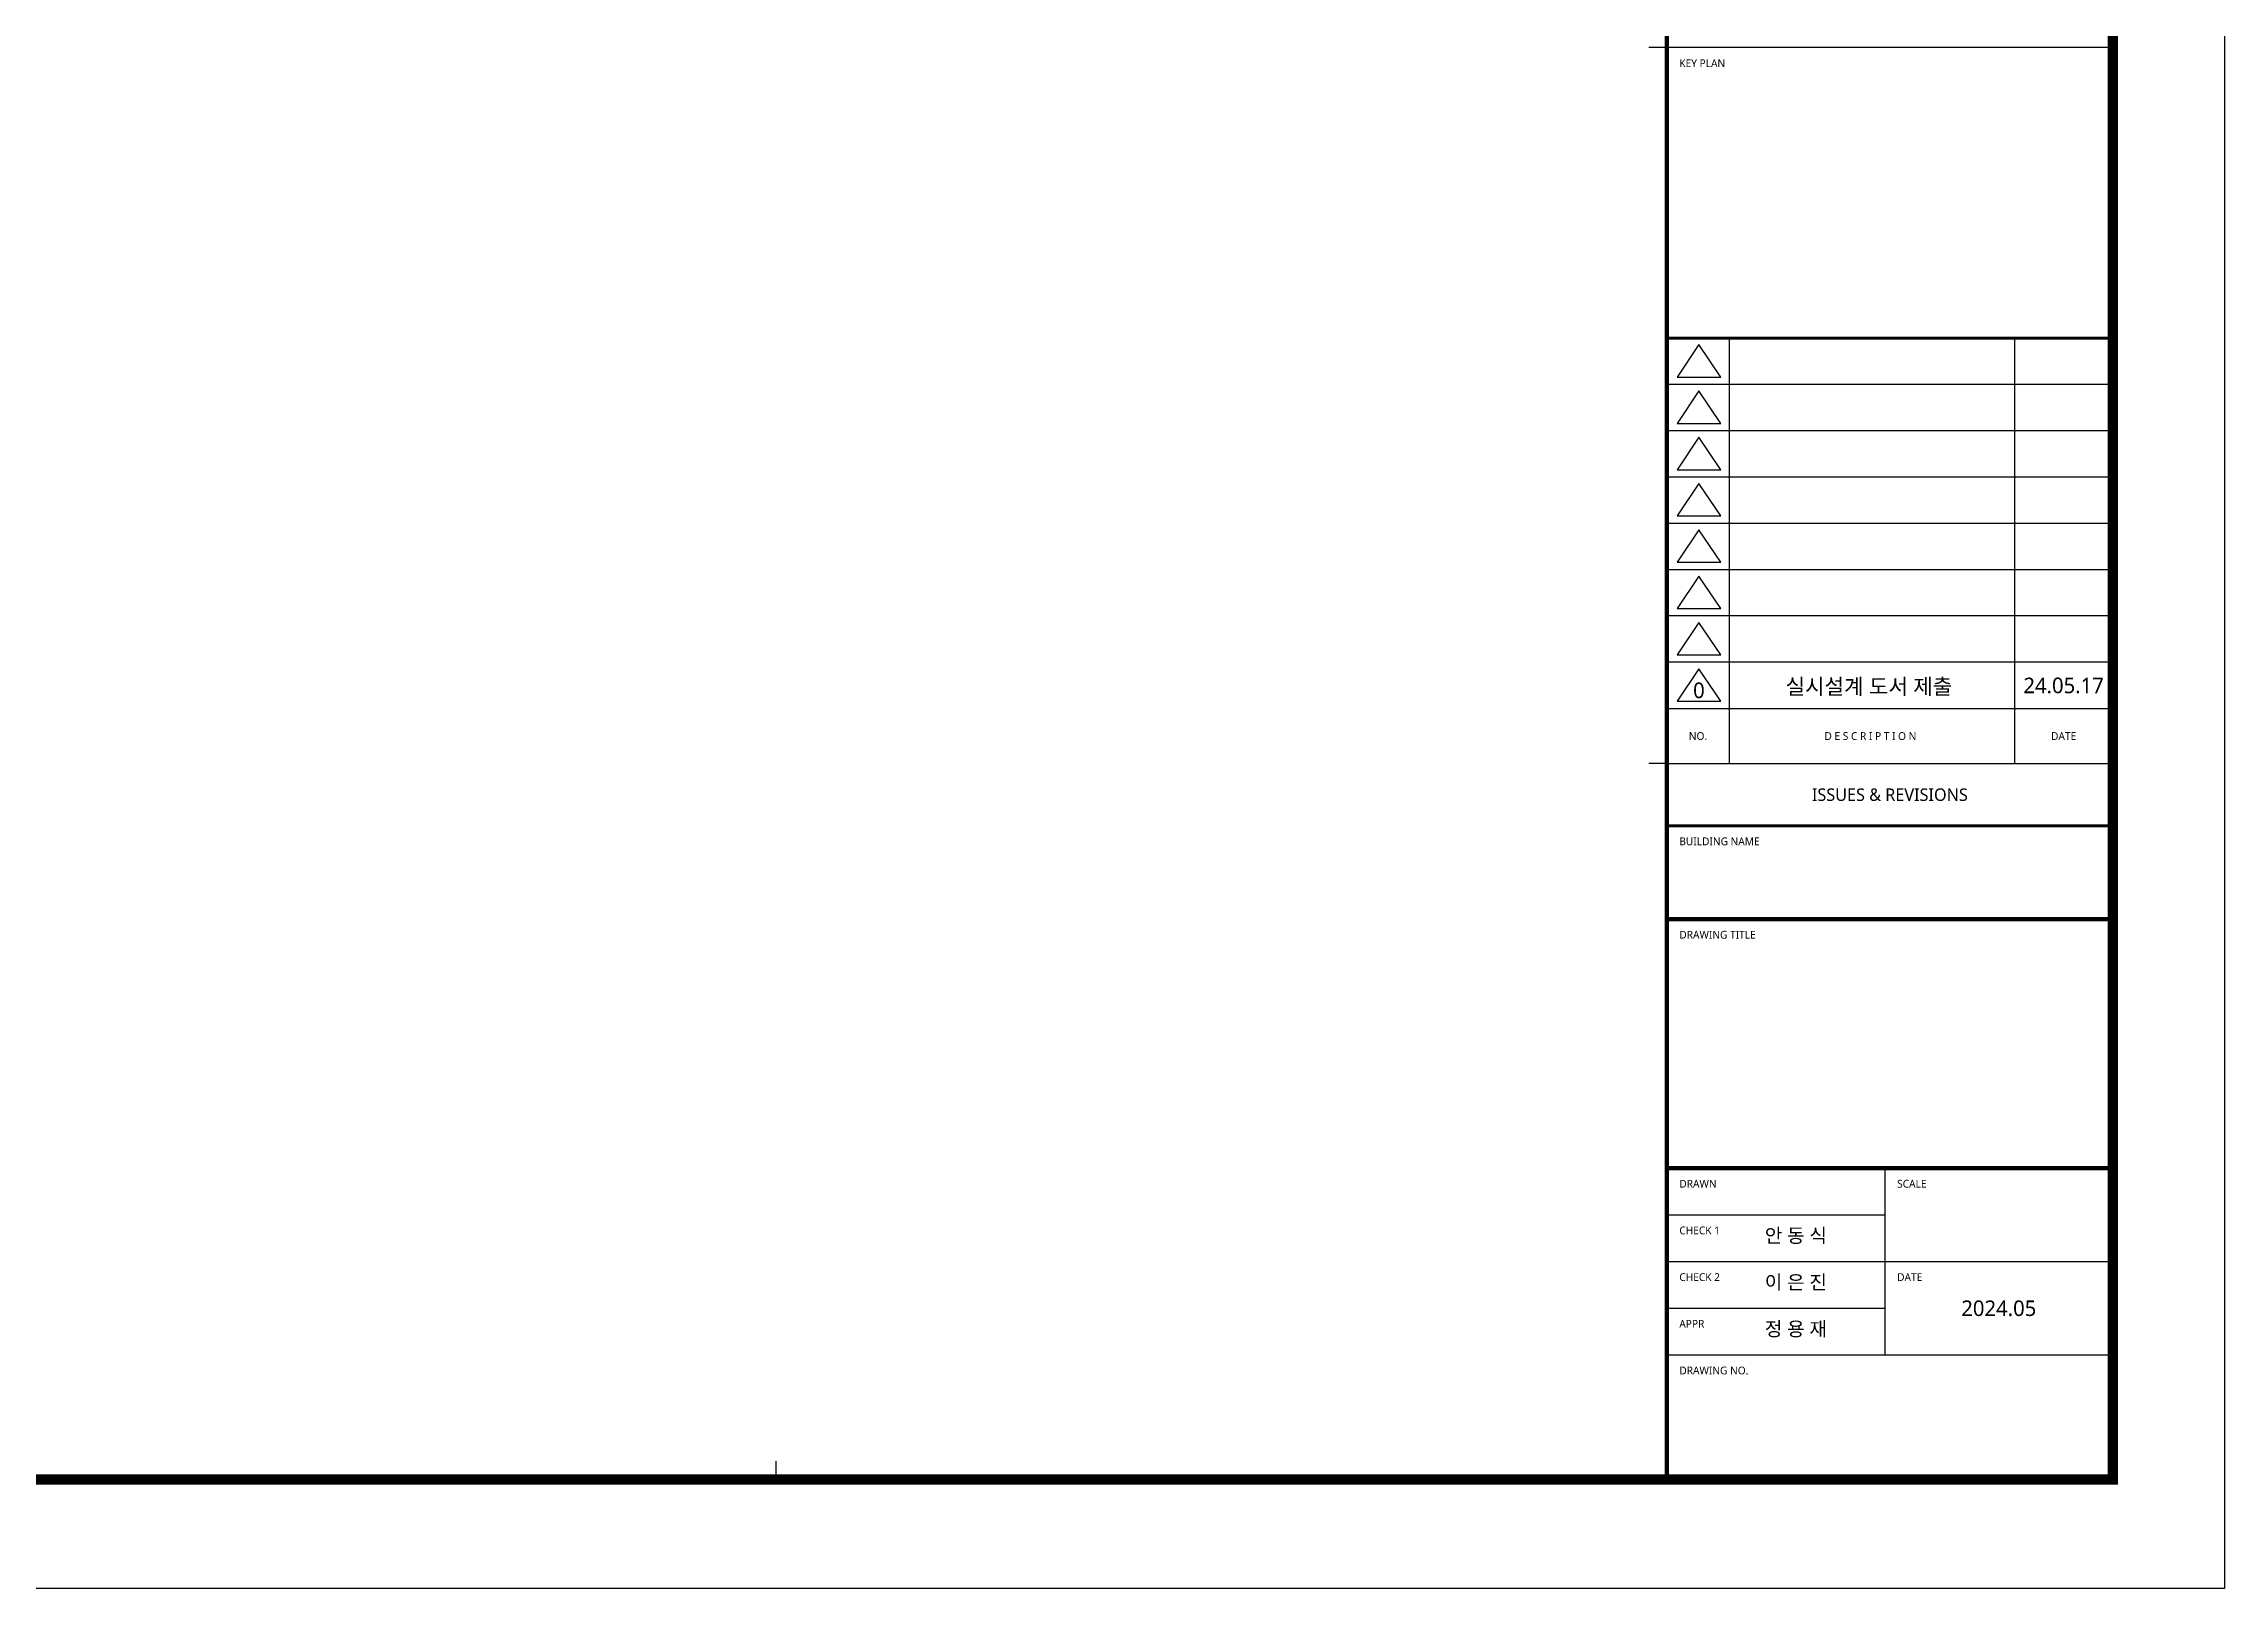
# Model space of a CAD drawing. Header units: millimetres. Extents: x 0 to 841, y 0 to 594.
# Drawn here: x 420.5 to 841, y 0 to 297.8 of the extents above; entities that cross this region are included whole.
import ezdxf
from ezdxf.enums import TextEntityAlignment as Align

# ---------------------------------------------------------------- set-up
doc = ezdxf.new("R2010")
doc.units = ezdxf.units.MM
for name, color, linetype in [('A-REV.0$0$TEXT', 3, 'Continuous'), ('XR-SHEET-SHT', 5, 'Continuous'), ('XR-SHEET-TEXT', 3, 'Continuous')]:
    doc.layers.add(name, color=color, linetype=linetype)
doc.layers.add('XR-SHEET-TEMP', color=171, linetype='Continuous', plot=False)
doc.styles.add('맑은고딕', font='malgun.ttf')
doc.styles.add('맑은고딕1', font='malgun.ttf')
doc.styles.add('맑은고딕B', font='malgunbd.ttf')
doc.styles.add('스타일1', font='malgun.ttf')

# ---------------------------------------------------------------- blocks, each defined once
blk = doc.blocks.new('XR-SHEET$0$XREF-Form$0$xr-form$0$TITLE')
at = {"layer": 'XR-SHEET-TEXT', "color": 4, "style": '맑은고딕B'}
for tag, height, p in [('TITLE1', 6, (776, 116.69)), ('TITLE4', 6, (776, 111.7)), ('TITLE2', 6, (776, 107.09)), ('TITLE5', 6, (776, 102.09)), ('TITLE3', 6, (776, 97.38)), ('A0.00', 7, (775.56, 32.33))]:
    blk.add_attdef(tag, text='', height=height, dxfattribs=at).set_placement(p, align=Align.MIDDLE_CENTER)
at = {"layer": 'XR-SHEET-TEXT', "color": 3, "style": '맑은고딕1'}
for tag, p in [('NAME-1', (752.37, 76.33)), ('NAME-2', (752.37, 67.33)), ('NAME-3', (752.37, 58.33)), ('NAME-4', (752.37, 49.33))]:
    blk.add_attdef(tag, text='', height=2.7, dxfattribs=at).set_placement(p, align=Align.MIDDLE_LEFT)
for tag, p in [('SCALE-A1', (796.39, 73.17)), ('SCALE-A3', (796.39, 68.31)), ('DATE', (797.36, 53.01))]:
    blk.add_attdef(tag, text='', height=3, dxfattribs=at).set_placement(p, align=Align.MIDDLE)

msp = doc.modelspace()

# ---------------------------------------------------------------- linework, layer by layer
at = {"layer": 'XR-SHEET-SHT', "color": 5}
for p, q in [((819.5, 297), (733.5, 297)), ((819.5, 240.99), (733.5, 240.99)), ((745.5, 240.99), (745.5, 159)), ((800.5, 240.99), (800.5, 159)), ((819.5, 232.06), (733.5, 232.06)), ((819.5, 223.14), (733.5, 223.14)), ((819.5, 214.22), (733.5, 214.22)), ((819.5, 205.29), (733.5, 205.29)), ((819.5, 196.37), (733.5, 196.37)), ((819.5, 187.45), (733.5, 187.45)), ((819.5, 178.52), (733.5, 178.52)), ((733.5, 169.6), (819.5, 169.6)), ((733.5, 159), (819.5, 159)), ((733.5, 129), (819.5, 129)), ((775.5, 81), (775.5, 45)), ((733.5, 72), (775.5, 72)), ((733.5, 63), (819.5, 63)), ((733.5, 54), (775.5, 54)), ((733.5, 45), (819.5, 45))]:
    msp.add_line(p, q, dxfattribs=at)
msp.add_lwpolyline([(0, 594), (841, 594), (841, 0), (0, 0)], close=True, dxfattribs=at)
at = {"layer": 'XR-SHEET-SHT', "color": 5, "const_width": 2}
msp.add_lwpolyline([(46.5, 573), (819.5, 573), (819.5, 21), (46.5, 21)], close=True, dxfattribs=at)
at = {"layer": 'XR-SHEET-SHT', "color": 5}
for points, const_width in [([(733.5, 573), (733.5, 21)], 0.8), ([(733.5, 240.99), (819.5, 240.99)], 0.568), ([(733.5, 147), (819.5, 147)], 0.568), ([(733.5, 129), (819.5, 129)], 0.8), ([(733.5, 129), (819.5, 129)], 0.7), ([(733.5, 81), (819.5, 81)], 0.8)]:
    msp.add_lwpolyline(points, dxfattribs=dict(at, const_width=const_width))
at = {"layer": 'XR-SHEET-SHT', "color": 5, "flags": 128}
for points in [[(739.68, 239.75), (735.48, 233.5), (743.88, 233.5)], [(739.68, 230.82), (735.48, 224.58), (743.88, 224.58)], [(739.68, 221.9), (735.48, 215.65), (743.88, 215.65)], [(739.68, 212.98), (735.48, 206.73), (743.88, 206.73)], [(739.68, 204.05), (735.48, 197.81), (743.88, 197.81)], [(739.68, 195.13), (735.48, 188.88), (743.88, 188.88)], [(739.68, 186.21), (735.48, 179.96), (743.88, 179.96)], [(739.68, 177.28), (735.48, 171.04), (743.88, 171.04)]]:
    msp.add_lwpolyline(points, close=True, dxfattribs=at)
at = {"layer": 'XR-SHEET-TEMP'}
for p, q in [((733.5, 297), (730, 297)), ((733.5, 159), (730, 159)), ((561.75, 21), (561.75, 24.5))]:
    msp.add_line(p, q, dxfattribs=at)

# ---------------------------------------------------------------- block references
at = {"layer": 'XR-SHEET-TEXT', "color": 3}
ref = msp.add_blockref('XR-SHEET$0$XREF-Form$0$xr-form$0$TITLE', (0, -1.49), dxfattribs=at)
ref.add_attrib('NAME-2', '안 동 식', dxfattribs={"color": 3, "height": 2.7, "style": '맑은고딕'}).set_placement((752.37, 65.85), align=Align.BOTTOM_LEFT)
ref.add_attrib('NAME-3', '이 은 진', dxfattribs={"color": 3, "height": 2.7, "style": '맑은고딕'}).set_placement((752.37, 56.85), align=Align.BOTTOM_LEFT)
ref.add_attrib('NAME-4', '정 용 재', dxfattribs={"color": 3, "height": 2.7, "style": '맑은고딕'}).set_placement((752.37, 47.85), align=Align.BOTTOM_LEFT)
ref.add_attrib('DATE', '2024.05', dxfattribs={"color": 3, "height": 3, "style": '맑은고딕'}).set_placement((797.5, 54), align=Align.MIDDLE)

# ---------------------------------------------------------------- texts
at = {"layer": 'A-REV.0$0$TEXT', "style": '스타일1'}
for s, p in [('0', (739.68, 173.12)), ('24.05.17', (810, 174.06))]:
    msp.add_text(s, height=3, dxfattribs=at).set_placement(p, align=Align.MIDDLE_CENTER)
msp.add_text('실시설계 도서 제출', height=3, dxfattribs=at).set_placement((756.38, 173.86), align=Align.MIDDLE_LEFT)
at = {"layer": 'XR-SHEET-SHT', "color": 7, "style": '맑은고딕1'}
for s, p in [('KEY PLAN', (735.9, 294)), ('BUILDING NAME', (735.9, 144)), ('DRAWING TITLE', (735.9, 126)), ('DRAWN', (735.9, 78)), ('SCALE', (777.9, 78)), ('CHECK 1', (735.9, 69)), ('CHECK 2', (735.9, 60)), ('DATE', (777.9, 60)), ('APPR', (735.9, 51)), ('DRAWING NO.', (735.9, 42))]:
    msp.add_text(s, height=1.5, dxfattribs=at).set_placement(p, align=Align.MIDDLE_LEFT)
for s, height, p in [('NO.', 1.5, (739.5, 164.3)), ('D E S C R I P T I O N ', 1.5, (773, 164.3)), ('DATE', 1.5, (810, 164.3)), ('ISSUES & REVISIONS', 2.4, (776.5, 153))]:
    msp.add_text(s, height=height, dxfattribs=at).set_placement(p, align=Align.MIDDLE_CENTER)

doc.saveas('drawing.dxf')
